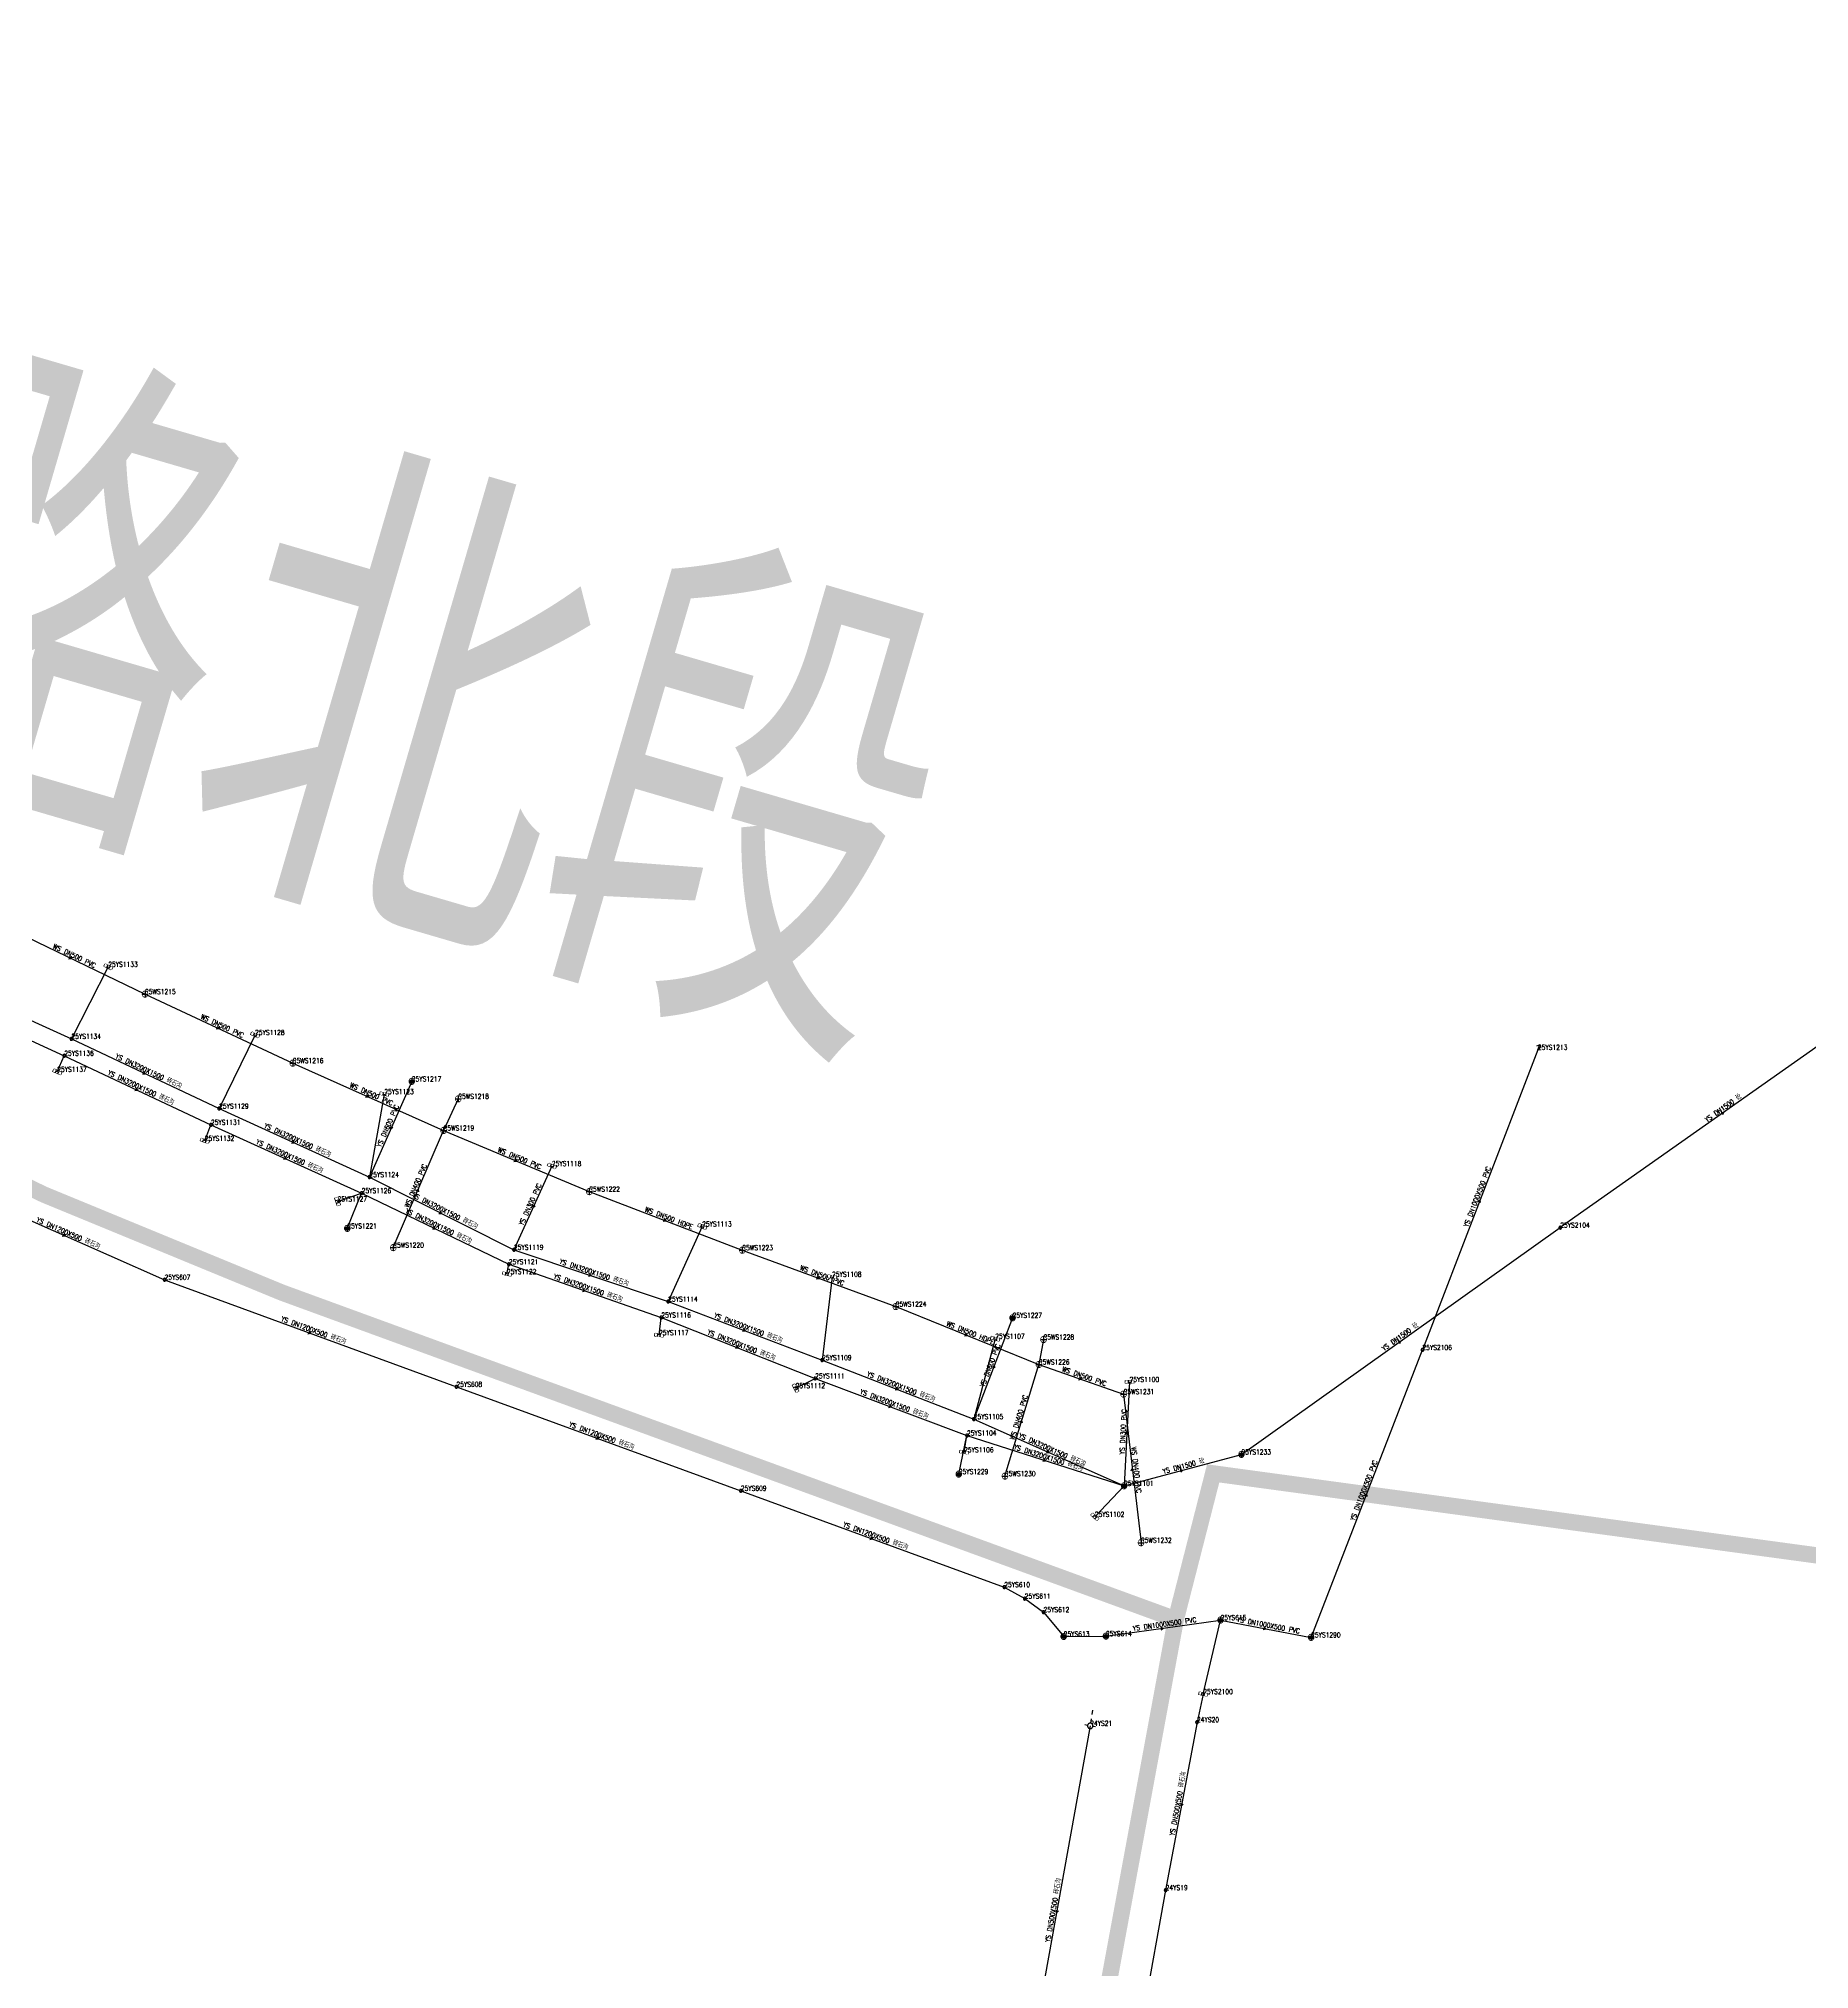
# Model space of a CAD drawing. Extents: x 78813 to 99477, y 2421021 to 2448125.
# Drawn here: x 88840.4 to 89165.5, y 2428079.3 to 2428433.7 of the extents above; entities that cross this region are included whole.
import ezdxf
from ezdxf.enums import TextEntityAlignment as Align

# ---------------------------------------------------------------- set-up
doc = ezdxf.new("R2010")
doc.units = 0
doc.set_wipeout_variables(frame=1)
doc.layers.get('0').update_dxf_attribs({"linetype": 'CONTINUOUS'})
for name, color, linetype in [('DX_WS', 16, 'CONTINUOUS'), ('DX_YS', 42, 'CONTINUOUS'), ('道路', 5, 'CONTINUOUS')]:
    doc.layers.add(name, color=color, linetype=linetype)
doc.layers.add('WSLINE', color=7, linetype='CONTINUOUS', true_color=0x7f0000)
doc.layers.add('YSLINE', color=7, linetype='CONTINUOUS', true_color=0xcc9900)
doc.layers.add('道路名称', color=7, linetype='CONTINUOUS', lineweight=0)
doc.styles.add('CcNameZT', font='txt.SHX', dxfattribs={"width": 0.8, "bigfont": 'HZTXT.SHX'})
doc.styles.add('PointNameZT', font='txt.SHX', dxfattribs={"width": 0.8, "bigfont": 'HZTXT.SHX'})
doc.styles.add('宋体0.7', font='', dxfattribs={"width": 0.7})
doc.styles.get('宋体0.7').set_extended_font_data('SimSun')

# ---------------------------------------------------------------- blocks, each defined once
blk = doc.blocks.new('PS污水井')
blk.add_lwpolyline([(1, 0), (1, 0.07), (0.99, 0.14), (0.98, 0.21), (0.96, 0.28), (0.94, 0.34), (0.91, 0.41), (0.88, 0.47), (0.85, 0.53), (0.81, 0.59), (0.77, 0.64), (0.72, 0.69), (0.67, 0.74), (0.62, 0.79), (0.56, 0.83), (0.5, 0.87), (0.44, 0.9), (0.37, 0.93), (0.31, 0.95), (0.24, 0.97), (0.17, 0.98), (0.1, 0.99), (0.03, 1), (-0.03, 1), (-0.1, 0.99), (-0.17, 0.98), (-0.24, 0.97), (-0.31, 0.95), (-0.37, 0.93), (-0.44, 0.9), (-0.5, 0.87), (-0.56, 0.83), (-0.62, 0.79), (-0.67, 0.74), (-0.72, 0.69), (-0.77, 0.64), (-0.81, 0.59), (-0.85, 0.53), (-0.88, 0.47), (-0.91, 0.41), (-0.94, 0.34), (-0.96, 0.28), (-0.98, 0.21), (-0.99, 0.14), (-1, 0.07), (-1, 0), (-1, -0.07), (-0.99, -0.14), (-0.98, -0.21), (-0.96, -0.28), (-0.94, -0.34), (-0.91, -0.41), (-0.88, -0.47), (-0.85, -0.53), (-0.81, -0.59), (-0.77, -0.64), (-0.72, -0.69), (-0.67, -0.74), (-0.62, -0.79), (-0.56, -0.83), (-0.5, -0.87), (-0.44, -0.9), (-0.37, -0.93), (-0.31, -0.95), (-0.24, -0.97), (-0.17, -0.98), (-0.1, -0.99), (-0.03, -1), (0.03, -1), (0.1, -0.99), (0.17, -0.98), (0.24, -0.97), (0.31, -0.95), (0.37, -0.93), (0.44, -0.9), (0.5, -0.87), (0.56, -0.83), (0.62, -0.79), (0.67, -0.74), (0.72, -0.69), (0.77, -0.64), (0.81, -0.59), (0.85, -0.53), (0.88, -0.47), (0.91, -0.41), (0.94, -0.34), (0.96, -0.28), (0.98, -0.21), (0.99, -0.14), (1, 0)], close=True)
blk.add_wipeout([(1, 0), (1, 0.07), (0.99, 0.14), (0.98, 0.21), (0.96, 0.28), (0.94, 0.34), (0.91, 0.41), (0.88, 0.47), (0.85, 0.53), (0.81, 0.59), (0.77, 0.64), (0.72, 0.69), (0.67, 0.74), (0.62, 0.79), (0.56, 0.83), (0.5, 0.87), (0.44, 0.9), (0.37, 0.93), (0.31, 0.95), (0.24, 0.97), (0.17, 0.98), (0.1, 0.99), (0.03, 1), (-0.03, 1), (-0.1, 0.99), (-0.17, 0.98), (-0.24, 0.97), (-0.31, 0.95), (-0.37, 0.93), (-0.44, 0.9), (-0.5, 0.87), (-0.56, 0.83), (-0.62, 0.79), (-0.67, 0.74), (-0.72, 0.69), (-0.77, 0.64), (-0.81, 0.59), (-0.85, 0.53), (-0.88, 0.47), (-0.91, 0.41), (-0.94, 0.34), (-0.96, 0.28), (-0.98, 0.21), (-0.99, 0.14), (-1, 0.07), (-1, 0), (-1, -0.07), (-0.99, -0.14), (-0.98, -0.21), (-0.96, -0.28), (-0.94, -0.34), (-0.91, -0.41), (-0.88, -0.47), (-0.85, -0.53), (-0.81, -0.59), (-0.77, -0.64), (-0.72, -0.69), (-0.67, -0.74), (-0.62, -0.79), (-0.56, -0.83), (-0.5, -0.87), (-0.44, -0.9), (-0.37, -0.93), (-0.31, -0.95), (-0.24, -0.97), (-0.17, -0.98), (-0.1, -0.99), (-0.03, -1), (0.03, -1), (0.1, -0.99), (0.17, -0.98), (0.24, -0.97), (0.31, -0.95), (0.37, -0.93), (0.44, -0.9), (0.5, -0.87), (0.56, -0.83), (0.62, -0.79), (0.67, -0.74), (0.72, -0.69), (0.77, -0.64), (0.81, -0.59), (0.85, -0.53), (0.88, -0.47), (0.91, -0.41), (0.94, -0.34), (0.96, -0.28), (0.98, -0.21), (0.99, -0.14)])
for p, q in [((-1, 0), (0, 0)), ((0, 1), (0, 0)), ((0, 0), (0, -1)), ((0, 0), (1, 0))]:
    blk.add_line(p, q)
blk = doc.blocks.new('GC546')
at = {"color": 0}
for p in [(0.866, 0.5), (0.866, -0.5)]:
    blk.add_line(p, (0, 0), dxfattribs=at)
blk = doc.blocks.new('PS出水口')
for points in [[(0, 0), (1.97, 0)], [(1.15, -0.88), (1.97, 0), (1.11, 0.93)]]:
    blk.add_lwpolyline(points)
blk = doc.blocks.new('PS管线点')
blk.add_wipeout([(0.5, 0), (0.5, 0.03), (0.5, 0.07), (0.49, 0.1), (0.48, 0.14), (0.47, 0.17), (0.46, 0.2), (0.44, 0.23), (0.42, 0.26), (0.4, 0.29), (0.38, 0.32), (0.36, 0.35), (0.33, 0.37), (0.31, 0.39), (0.28, 0.41), (0.25, 0.43), (0.22, 0.45), (0.19, 0.46), (0.15, 0.48), (0.12, 0.49), (0.09, 0.49), (0.05, 0.5), (0.02, 0.5), (-0.02, 0.5), (-0.05, 0.5), (-0.09, 0.49), (-0.12, 0.49), (-0.15, 0.48), (-0.19, 0.46), (-0.22, 0.45), (-0.25, 0.43), (-0.28, 0.41), (-0.31, 0.39), (-0.33, 0.37), (-0.36, 0.35), (-0.38, 0.32), (-0.4, 0.29), (-0.42, 0.26), (-0.44, 0.23), (-0.46, 0.2), (-0.47, 0.17), (-0.48, 0.14), (-0.49, 0.1), (-0.5, 0.07), (-0.5, 0.03), (-0.5, 0), (-0.5, -0.03), (-0.5, -0.07), (-0.49, -0.1), (-0.48, -0.14), (-0.47, -0.17), (-0.46, -0.2), (-0.44, -0.23), (-0.42, -0.26), (-0.4, -0.29), (-0.38, -0.32), (-0.36, -0.35), (-0.33, -0.37), (-0.31, -0.39), (-0.28, -0.41), (-0.25, -0.43), (-0.22, -0.45), (-0.19, -0.46), (-0.15, -0.48), (-0.12, -0.49), (-0.09, -0.49), (-0.05, -0.5), (-0.02, -0.5), (0.02, -0.5), (0.05, -0.5), (0.09, -0.49), (0.12, -0.49), (0.15, -0.48), (0.19, -0.46), (0.22, -0.45), (0.25, -0.43), (0.28, -0.41), (0.31, -0.39), (0.33, -0.37), (0.36, -0.35), (0.38, -0.32), (0.4, -0.29), (0.42, -0.26), (0.44, -0.23), (0.46, -0.2), (0.47, -0.17), (0.48, -0.14), (0.49, -0.1), (0.5, -0.07)])
blk.add_lwpolyline([(0.5, 0), (0.5, 0.03), (0.5, 0.07), (0.49, 0.1), (0.48, 0.14), (0.47, 0.17), (0.46, 0.2), (0.44, 0.23), (0.42, 0.26), (0.4, 0.29), (0.38, 0.32), (0.36, 0.35), (0.33, 0.37), (0.31, 0.39), (0.28, 0.41), (0.25, 0.43), (0.22, 0.45), (0.19, 0.46), (0.15, 0.48), (0.12, 0.49), (0.09, 0.49), (0.05, 0.5), (0.02, 0.5), (-0.02, 0.5), (-0.05, 0.5), (-0.09, 0.49), (-0.12, 0.49), (-0.15, 0.48), (-0.19, 0.46), (-0.22, 0.45), (-0.25, 0.43), (-0.28, 0.41), (-0.31, 0.39), (-0.33, 0.37), (-0.36, 0.35), (-0.38, 0.32), (-0.4, 0.29), (-0.42, 0.26), (-0.44, 0.23), (-0.46, 0.2), (-0.47, 0.17), (-0.48, 0.14), (-0.49, 0.1), (-0.5, 0.07), (-0.5, 0.03), (-0.5, 0), (-0.5, -0.03), (-0.5, -0.07), (-0.49, -0.1), (-0.48, -0.14), (-0.47, -0.17), (-0.46, -0.2), (-0.44, -0.23), (-0.42, -0.26), (-0.4, -0.29), (-0.38, -0.32), (-0.36, -0.35), (-0.33, -0.37), (-0.31, -0.39), (-0.28, -0.41), (-0.25, -0.43), (-0.22, -0.45), (-0.19, -0.46), (-0.15, -0.48), (-0.12, -0.49), (-0.09, -0.49), (-0.05, -0.5), (-0.02, -0.5), (0.02, -0.5), (0.05, -0.5), (0.09, -0.49), (0.12, -0.49), (0.15, -0.48), (0.19, -0.46), (0.22, -0.45), (0.25, -0.43), (0.28, -0.41), (0.31, -0.39), (0.33, -0.37), (0.36, -0.35), (0.38, -0.32), (0.4, -0.29), (0.42, -0.26), (0.44, -0.23), (0.46, -0.2), (0.47, -0.17), (0.48, -0.14), (0.49, -0.1), (0.5, -0.07), (0.5, 0)], close=True)
blk = doc.blocks.new('PS雨篦')
blk.add_lwpolyline([(-1.5, 0.5), (0, 0.5), (1.5, 0.5), (1.5, -0.5), (0, -0.5), (-1.5, -0.5)], close=True)
blk.add_wipeout([(-1.5, 0.5), (0, 0.5), (1.5, 0.5), (1.5, -0.5), (0, -0.5), (-1.5, -0.5)])
for p, q in [((-0.51, -0.5), (-0.51, 0.5)), ((0.49, -0.5), (0.49, 0.5))]:
    blk.add_line(p, q)
blk = doc.blocks.new('PS雨水井')
blk.add_lwpolyline([(1, 0), (1, 0.07), (0.99, 0.14), (0.98, 0.21), (0.96, 0.28), (0.94, 0.34), (0.91, 0.41), (0.88, 0.47), (0.85, 0.53), (0.81, 0.59), (0.77, 0.64), (0.72, 0.69), (0.67, 0.74), (0.62, 0.79), (0.56, 0.83), (0.5, 0.87), (0.44, 0.9), (0.37, 0.93), (0.31, 0.95), (0.24, 0.97), (0.17, 0.98), (0.1, 0.99), (0.03, 1), (-0.03, 1), (-0.1, 0.99), (-0.17, 0.98), (-0.24, 0.97), (-0.31, 0.95), (-0.37, 0.93), (-0.44, 0.9), (-0.5, 0.87), (-0.56, 0.83), (-0.62, 0.79), (-0.67, 0.74), (-0.72, 0.69), (-0.77, 0.64), (-0.81, 0.59), (-0.85, 0.53), (-0.88, 0.47), (-0.91, 0.41), (-0.94, 0.34), (-0.96, 0.28), (-0.98, 0.21), (-0.99, 0.14), (-1, 0.07), (-1, 0), (-1, -0.07), (-0.99, -0.14), (-0.98, -0.21), (-0.96, -0.28), (-0.94, -0.34), (-0.91, -0.41), (-0.88, -0.47), (-0.85, -0.53), (-0.81, -0.59), (-0.77, -0.64), (-0.72, -0.69), (-0.67, -0.74), (-0.62, -0.79), (-0.56, -0.83), (-0.5, -0.87), (-0.44, -0.9), (-0.37, -0.93), (-0.31, -0.95), (-0.24, -0.97), (-0.17, -0.98), (-0.1, -0.99), (-0.03, -1), (0.03, -1), (0.1, -0.99), (0.17, -0.98), (0.24, -0.97), (0.31, -0.95), (0.37, -0.93), (0.44, -0.9), (0.5, -0.87), (0.56, -0.83), (0.62, -0.79), (0.67, -0.74), (0.72, -0.69), (0.77, -0.64), (0.81, -0.59), (0.85, -0.53), (0.88, -0.47), (0.91, -0.41), (0.94, -0.34), (0.96, -0.28), (0.98, -0.21), (0.99, -0.14), (1, 0)], close=True)
blk.add_wipeout([(1, 0), (1, 0.07), (0.99, 0.14), (0.98, 0.21), (0.96, 0.28), (0.94, 0.34), (0.91, 0.41), (0.88, 0.47), (0.85, 0.53), (0.81, 0.59), (0.77, 0.64), (0.72, 0.69), (0.67, 0.74), (0.62, 0.79), (0.56, 0.83), (0.5, 0.87), (0.44, 0.9), (0.37, 0.93), (0.31, 0.95), (0.24, 0.97), (0.17, 0.98), (0.1, 0.99), (0.03, 1), (-0.03, 1), (-0.1, 0.99), (-0.17, 0.98), (-0.24, 0.97), (-0.31, 0.95), (-0.37, 0.93), (-0.44, 0.9), (-0.5, 0.87), (-0.56, 0.83), (-0.62, 0.79), (-0.67, 0.74), (-0.72, 0.69), (-0.77, 0.64), (-0.81, 0.59), (-0.85, 0.53), (-0.88, 0.47), (-0.91, 0.41), (-0.94, 0.34), (-0.96, 0.28), (-0.98, 0.21), (-0.99, 0.14), (-1, 0.07), (-1, 0), (-1, -0.07), (-0.99, -0.14), (-0.98, -0.21), (-0.96, -0.28), (-0.94, -0.34), (-0.91, -0.41), (-0.88, -0.47), (-0.85, -0.53), (-0.81, -0.59), (-0.77, -0.64), (-0.72, -0.69), (-0.67, -0.74), (-0.62, -0.79), (-0.56, -0.83), (-0.5, -0.87), (-0.44, -0.9), (-0.37, -0.93), (-0.31, -0.95), (-0.24, -0.97), (-0.17, -0.98), (-0.1, -0.99), (-0.03, -1), (0.03, -1), (0.1, -0.99), (0.17, -0.98), (0.24, -0.97), (0.31, -0.95), (0.37, -0.93), (0.44, -0.9), (0.5, -0.87), (0.56, -0.83), (0.62, -0.79), (0.67, -0.74), (0.72, -0.69), (0.77, -0.64), (0.81, -0.59), (0.85, -0.53), (0.88, -0.47), (0.91, -0.41), (0.94, -0.34), (0.96, -0.28), (0.98, -0.21), (0.99, -0.14)])
for p, q in [((-1, 0), (0, 0)), ((-0.88, 0.48), (0, 0.47)), ((0, 1), (0, 0)), ((0, 0.47), (0.88, 0.47)), ((0, 0), (0, -1)), ((0, 0), (1, 0)), ((-0.88, -0.48), (0, -0.48)), ((0, -0.48), (0.88, -0.48))]:
    blk.add_line(p, q)
blk = doc.blocks.new('PS预留口')
blk.add_lwpolyline([(4.2, 0), (5.8, 0)])
blk.add_wipeout([(1, 0), (1, 0.07), (0.99, 0.14), (0.98, 0.21), (0.96, 0.28), (0.94, 0.34), (0.91, 0.41), (0.88, 0.47), (0.85, 0.53), (0.81, 0.59), (0.77, 0.64), (0.72, 0.69), (0.67, 0.74), (0.62, 0.79), (0.56, 0.83), (0.5, 0.87), (0.44, 0.9), (0.37, 0.93), (0.31, 0.95), (0.24, 0.97), (0.17, 0.98), (0.1, 0.99), (0.03, 1), (-0.03, 1), (-0.1, 0.99), (-0.17, 0.98), (-0.24, 0.97), (-0.31, 0.95), (-0.37, 0.93), (-0.44, 0.9), (-0.5, 0.87), (-0.56, 0.83), (-0.62, 0.79), (-0.67, 0.74), (-0.72, 0.69), (-0.77, 0.64), (-0.81, 0.59), (-0.85, 0.53), (-0.88, 0.47), (-0.91, 0.41), (-0.94, 0.34), (-0.96, 0.28), (-0.98, 0.21), (-0.99, 0.14), (-1, 0.07), (-1, 0), (-1, -0.07), (-0.99, -0.14), (-0.98, -0.21), (-0.96, -0.28), (-0.94, -0.34), (-0.91, -0.41), (-0.88, -0.47), (-0.85, -0.53), (-0.81, -0.59), (-0.77, -0.64), (-0.72, -0.69), (-0.67, -0.74), (-0.62, -0.79), (-0.56, -0.83), (-0.5, -0.87), (-0.44, -0.9), (-0.37, -0.93), (-0.31, -0.95), (-0.24, -0.97), (-0.17, -0.98), (-0.1, -0.99), (-0.03, -1), (0.03, -1), (0.1, -0.99), (0.17, -0.98), (0.24, -0.97), (0.31, -0.95), (0.37, -0.93), (0.44, -0.9), (0.5, -0.87), (0.56, -0.83), (0.62, -0.79), (0.67, -0.74), (0.72, -0.69), (0.77, -0.64), (0.81, -0.59), (0.85, -0.53), (0.88, -0.47), (0.91, -0.41), (0.94, -0.34), (0.96, -0.28), (0.98, -0.21), (0.99, -0.14)])
blk.add_line((1, 0), (2.6, 0))
blk.add_lwpolyline([(1, 0), (1, 0.07), (0.99, 0.14), (0.98, 0.21), (0.96, 0.28), (0.94, 0.34), (0.91, 0.41), (0.88, 0.47), (0.85, 0.53), (0.81, 0.59), (0.77, 0.64), (0.72, 0.69), (0.67, 0.74), (0.62, 0.79), (0.56, 0.83), (0.5, 0.87), (0.44, 0.9), (0.37, 0.93), (0.31, 0.95), (0.24, 0.97), (0.17, 0.98), (0.1, 0.99), (0.03, 1), (-0.03, 1), (-0.1, 0.99), (-0.17, 0.98), (-0.24, 0.97), (-0.31, 0.95), (-0.37, 0.93), (-0.44, 0.9), (-0.5, 0.87), (-0.56, 0.83), (-0.62, 0.79), (-0.67, 0.74), (-0.72, 0.69), (-0.77, 0.64), (-0.81, 0.59), (-0.85, 0.53), (-0.88, 0.47), (-0.91, 0.41), (-0.94, 0.34), (-0.96, 0.28), (-0.98, 0.21), (-0.99, 0.14), (-1, 0.07), (-1, 0), (-1, -0.07), (-0.99, -0.14), (-0.98, -0.21), (-0.96, -0.28), (-0.94, -0.34), (-0.91, -0.41), (-0.88, -0.47), (-0.85, -0.53), (-0.81, -0.59), (-0.77, -0.64), (-0.72, -0.69), (-0.67, -0.74), (-0.62, -0.79), (-0.56, -0.83), (-0.5, -0.87), (-0.44, -0.9), (-0.37, -0.93), (-0.31, -0.95), (-0.24, -0.97), (-0.17, -0.98), (-0.1, -0.99), (-0.03, -1), (0.03, -1), (0.1, -0.99), (0.17, -0.98), (0.24, -0.97), (0.31, -0.95), (0.37, -0.93), (0.44, -0.9), (0.5, -0.87), (0.56, -0.83), (0.62, -0.79), (0.67, -0.74), (0.72, -0.69), (0.77, -0.64), (0.81, -0.59), (0.85, -0.53), (0.88, -0.47), (0.91, -0.41), (0.94, -0.34), (0.96, -0.28), (0.98, -0.21), (0.99, -0.14), (1, 0)], close=True)
for points in [[(0, 1), (0, 2)], [(0, -2), (0, -1)]]:
    blk.add_lwpolyline(points)

msp = doc.modelspace()

# ---------------------------------------------------------------- block references
at = {"layer": 'DX_WS', "yscale": 0.5, "zscale": 0.5}
for p, xscale, rotation in [((88846.35, 2428264.87, -0.79), 0.4999999999529142, 154.2875092606349), ((88873.49, 2428252, -0.84), 0.4999999999499995, 154.9765166012192), ((88900.9, 2428239.48, -0.9), 0.5000000000861535, 155.9258597400169), ((88928.11, 2428227.69, -0.95), 0.5000000000761801, 157.2494350509145), ((88910.13, 2428222.55, -0.79), 0.5000000000098069, 246.7586406507598), ((88955.54, 2428216.71, -0.97), 0.4999999999678744, 159.0685921578586), ((88983.67, 2428206.16, -0.97), 0.4999999999574446, 159.8208629359632), ((89010.9, 2428195.67, -0.99), 0.5000000000223668, 157.9745234402388), ((89031.82, 2428187.64, -0.89), 0.4999999999902443, 160.7697095417842), ((89020.93, 2428180.11, -0.85), 0.4999999999198627, 253.0864049450864), ((89041.19, 2428171.29, 0.05), 0.4999999999256449, 276.6783927129606)]:
    msp.add_blockref('GC546', p, dxfattribs=dict(at, xscale=xscale, rotation=rotation))
at = {"layer": 'DX_YS'}
for name, p, xscale, yscale, zscale, rotation in [('PS出水口', (89115.65, 2428248.09, 0.48), 0.4999999999204591, 0.5, 0.5, 68.94171796383195), ('GC546', (88859.97, 2428243.71, 0.56), 0.4999999999159173, 0.5, 0.5, 154.7451735172788), ('GC546', (88858.56, 2428240.69, 0.5), 0.500000000075288, 0.5, 0.5, 154.7653881214193), ('GC546', (89149.8, 2428236.66, 0), 0.5000000000732602, 0.5, 0.5, 215.1980092621508), ('GC546', (88905.01, 2428233.54, 1.21), 0.4999999999109967, 0.5, 0.5, 66.1225738780595), ('GC546', (88887.32, 2428231.03, 0.55), 0.4999999999365053, 0.5, 0.5, 155.5067805528569), ('GC546', (88885.86, 2428228.07, 0.51), 0.4999999999393001, 0.5, 0.5, 155.6314514243993), ('GC546', (88914.39, 2428218.08, 0.5), 0.5000000000386134, 0.5, 0.5, 153.3305677486297), ('GC546', (88931.14, 2428219.1, 3.02), 0.5000000001210073, 0.5, 0.5, 65.63953188129824), ('GC546', (89105.05, 2428220.55, 0.73), 0.4999999999204591, 0.5, 0.5, 248.941717963832), ('GC546', (88913.21, 2428215.27, 0.48), 0.4999999999115215, 0.5, 0.5, 154.1930879499286), ('GC546', (88845.24, 2428213.96, 3.01), 0.4999999999725159, 0.5, 0.5, 156.2290116804844), ('GC546', (88940.72, 2428203.86, 0.44), 0.4999999999812692, 0.5, 0.5, 160.7786196129579), ('GC546', (88941.82, 2428206.66, 0.47), 0.5000000000155448, 0.5, 0.5, 161.4340508039819), ('GC546', (88970.11, 2428196.54, 0.48), 0.499999999992204, 0.5, 0.5, 159.1907632303353), ('GC546', (88890.3, 2428196.09, 2.91), 0.4999999999851547, 0.5, 0.5, 159.8572877417736), ('GC546', (88968.84, 2428193.4, 0.44), 0.499999999919215, 0.5, 0.5, 158.437137671407), ('GC546', (89090.49, 2428194.67, 0.29), 0.5000000001082925, 0.5, 0.5, 215.4066228714142), ('GC546', (89015.64, 2428189.62, 1.36), 0.4999999998140768, 0.5, 0.5, 69.02574483061429), ('GC546', (88996.9, 2428182.57, 0.41), 0.4999999999732034, 0.5, 0.5, 159.3703318633811), ('GC546', (88998.15, 2428185.75, 0.47), 0.4999999999905793, 0.5, 0.5, 158.7345020703842), ('GC546', (88943.2, 2428176.73, 2.89), 0.5000000000363891, 0.5, 0.5, 159.9372051221873), ('GC546', (89040.19, 2428177.61, 3.06), 0.5000000002284909, 0.5, 0.5, 86.9780686813781), ('GC546', (89025.26, 2428172.7, 0.43), 0.4999999999283833, 0.5, 0.5, 162.2290256030078), ('GC546', (89025.88, 2428174.2, 0.46), 0.5000000000352972, 0.5, 0.5, 156.0629325816211), ('GC546', (89050.45, 2428170.97, 0.45), 0.5000000000363053, 0.5, 0.5, 195.0363346993799), ('GC546', (89084.23, 2428166.65, 1.21), 0.5000000001784758, 0.5, 0.5, 248.8222520396472), ('GC546', (88993.5, 2428158.35, 2.84), 0.5000000000789475, 0.5, 0.5, 159.9073935880878), ('GC546', (89046.87, 2428141.98, 2.61), 0.5000000000001701, 0.5000000000001701, 0.5000000000001701, 187.9795399952103), ('GC546', (89065.71, 2428141.87, 1.64), 0.5000000000383573, 0.5, 0.5, 169.1708748254393), ('GC546', (89050.19, 2428109.29, 3.29), 0.5000000002128269, 0.5, 0.5, 79.4186210810217), ('GC546', (89027.29, 2428089.73, 3.3), 0.5000000000968146, 0.5, 0.5, 79.79884221302059)]:
    msp.add_blockref(name, p, dxfattribs=dict(at, xscale=xscale, yscale=yscale, zscale=zscale, rotation=rotation))

# ---------------------------------------------------------------- texts
at = {"layer": 'DX_WS', "style": 'CcNameZT', "width": 0.8}
for s, rotation, p in [(' WS DN500 PVC', 334.2875, (88846.45, 2428265.1, -0.77)), (' WS DN500 PVC', 334.9765, (88873.6, 2428252.23, -0.81)), (' WS DN500 PVC', 335.9259, (88901, 2428239.71, -0.88)), (' WS DN500 PVC', 337.2494, (88928.21, 2428227.92, -0.93)), (' WS DN400 PVC', 66.7586, (88909.9, 2428222.65, -0.65)), (' WS DN500 HDPE', 339.0686, (88955.63, 2428216.94, -0.96)), (' WS DN500 PVC', 339.8209, (88983.76, 2428206.39, -0.97)), (' WS DN500 HDPE', 337.9745, (89010.99, 2428195.9, -0.98)), (' WS DN500 PVC', 340.7697, (89031.9, 2428187.87, -0.98)), (' WS DN400 PVC', 73.0864, (89020.69, 2428180.18, -0.71)), (' WS DN400 PVC', 276.6784, (89041.44, 2428171.31, 0.89))]:
    msp.add_text(s, height=0.9, rotation=rotation, dxfattribs=at).set_placement(p, align=Align.CENTER)
at = {"layer": 'DX_WS', "style": 'PointNameZT', "width": 0.8}
for s, p in [('25WS1215', (88859.93, 2428258.33, -0.81)), ('25WS1216', (88887.06, 2428245.67, -0.88)), ('25WS1218', (88917.44, 2428239.1, -0.68)), ('25WS1219', (88914.74, 2428233.3, -0.93)), ('25WS1222', (88941.49, 2428222.08, -0.96)), ('25WS1220', (88905.51, 2428211.8, -0.65)), ('25WS1223', (88969.59, 2428211.33, -0.97)), ('25WS1224', (88997.76, 2428200.98, -0.98)), ('25WS1228', (89024.89, 2428194.93, -0.7)), ('25WS1226', (89024.04, 2428190.35, -0.98)), ('25WS1231', (89039.59, 2428184.92, -0.79)), ('25WS1230', (89017.81, 2428169.87, -0.71)), ('25WS1232', (89042.79, 2428157.65, 0.89))]:
    msp.add_text(s, height=0.9, dxfattribs=at).set_placement(p)
at = {"layer": 'DX_YS', "style": 'PointNameZT', "width": 0.8}
for s, p in [('25YS1133', (88853.18, 2428263.34, 3.3)), ('25YS1134', (88846.41, 2428250.11, 0.58)), ('25YS1128', (88880.13, 2428250.84, 3.29)), ('25YS1136', (88845.1, 2428247.03, 0.52)), ('25YS1213', (89115.65, 2428248.09, 0.48)), ('25YS1137', (88843.81, 2428244.06, 3.24)), ('25YS1217', (88908.9, 2428242.32, 1.33)), ('25YS1123', (88903.85, 2428239.99, 3.4)), ('25YS1129', (88873.53, 2428237.32, 0.54)), ('25YS1132', (88870.89, 2428231.39, 3.19)), ('25YS1131', (88872.03, 2428234.34, 0.48)), ('25YS1124', (88901.12, 2428224.75, 0.56)), ('25YS1118', (88934.62, 2428226.78, 3.32)), ('25YS1126', (88899.7, 2428221.81, 0.54)), ('25YS1127', (88895.27, 2428220.28, 3.2)), ('25YS1221', (88897.07, 2428215.34, 1.34)), ('25YS1113', (88962.22, 2428215.67, 3.36)), ('25YS2104', (89119.76, 2428215.47, 0.15)), ('25YS1119', (88927.66, 2428211.42, 0.45)), ('25YS1122', (88926.38, 2428206.96, 3.44)), ('25YS1121', (88926.72, 2428208.74, 0.43)), ('25YS607', (88863.51, 2428205.92, 2.93)), ('25YS1108', (88986.06, 2428206.46, 3.46)), ('25YS1114', (88955.98, 2428201.9, 0.48)), ('25YS1116', (88954.72, 2428198.98, 0.46)), ('25YS1227', (89019.2, 2428198.91, 1.45)), ('25YS1117', (88954.3, 2428195.73, 3.45)), ('25YS1107', (89016.02, 2428195.09, 3.31)), ('25YS2106', (89094.45, 2428193.02, 0.97)), ('25YS1109', (88984.23, 2428191.17, 0.47)), ('25YS608', (88917.09, 2428186.26, 2.89)), ('25YS1112', (88979.37, 2428186, 3.39)), ('25YS1111', (88982.96, 2428187.81, 0.42)), ('25YS1100', (89040.69, 2428187.15, 3.22)), ('25YS1105', (89012.08, 2428180.33, 0.46)), ('25YS1104', (89010.84, 2428177.32, 0.41)), ('25YS1106', (89010.3, 2428174.25, 3.25)), ('25YS1233', (89061.22, 2428173.86, 0.44)), ('25YS1229', (89009.33, 2428170.24, 1.49)), ('25YS1101', (89039.68, 2428168.08, 0.45)), ('25YS609', (88969.31, 2428167.19, 2.9)), ('25YS1102', (89034.31, 2428162.4, 3.35)), ('25YS610', (89017.68, 2428149.5, 2.78)), ('25YS611', (89021.44, 2428147.38, 2.8)), ('25YS612', (89024.89, 2428144.9, 2.75)), ('25YS615', (89057.4, 2428143.46, 1.83)), ('25YS613', (89028.59, 2428140.44, 2.72)), ('25YS614', (89036.35, 2428140.51, 2.67)), ('25YS1290', (89074.02, 2428140.28, 1.44)), ('25YS2100', (89054.22, 2428129.88, 3.49)), ('24YS21', (89033.46, 2428124.03, 3.49)), ('24YS20', (89053.07, 2428124.7, 3.39)), ('24YS19', (89047.31, 2428093.88, 3.18))]:
    msp.add_text(s, height=0.9, dxfattribs=at).set_placement(p)
at = {"layer": 'DX_YS', "style": 'CcNameZT', "width": 0.8}
for s, rotation, p in [(' YS DN3200X1500 砖石沟', 334.7452, (88860.08, 2428243.94, 0.58)), (' YS DN3200X1500 砖石沟', 334.7654, (88858.67, 2428240.91, 0.52)), (' YS DN1500 砼', 35.198, (89149.66, 2428236.86, 0.15)), (' YS DN600 PVC', 66.1226, (88904.78, 2428233.64, 1.33)), (' YS DN3200X1500 砖石沟', 335.5068, (88887.43, 2428231.26, 0.54)), (' YS DN3200X1500 砖石沟', 335.6314, (88885.97, 2428228.3, 0.48)), (' YS DN1000X500 PVC', 68.9417, (89104.82, 2428220.64, 0.97)), (' YS DN300 PVC', 65.6395, (88930.91, 2428219.2, 3.32)), (' YS DN3200X1500 砖石沟', 334.1931, (88913.32, 2428215.5, 0.54)), (' YS DN3200X1500 砖石沟', 333.3306, (88914.5, 2428218.31, 0.56)), (' YS DN1200X500 砖石沟', 336.229, (88845.34, 2428214.19, 3.1)), (' YS DN3200X1500 砖石沟', 341.434, (88941.9, 2428206.9, 0.45)), (' YS DN3200X1500 砖石沟', 340.7786, (88940.8, 2428204.1, 0.43)), (' YS DN1200X500 砖石沟', 339.8573, (88890.39, 2428196.33, 2.93)), (' YS DN3200X1500 砖石沟', 339.1908, (88970.2, 2428196.77, 0.48)), (' YS DN1500 砼', 35.4066, (89090.34, 2428194.87, 0.44)), (' YS DN3200X1500 砖石沟', 338.4371, (88968.93, 2428193.63, 0.46)), (' YS DN600 PVC', 69.0257, (89015.4, 2428189.71, 1.45)), (' YS DN3200X1500 砖石沟', 338.7345, (88998.24, 2428185.98, 0.47)), (' YS DN3200X1500 砖石沟', 339.3703, (88996.99, 2428182.8, 0.42)), (' YS DN1200X500 砖石沟', 339.9372, (88943.29, 2428176.96, 2.89)), (' YS DN300 PVC', 86.9781, (89039.94, 2428177.63, 3.22)), (' YS DN3200X1500 砖石沟', 336.0629, (89025.98, 2428174.43, 0.46)), (' YS DN3200X1500 砖石沟', 342.229, (89025.34, 2428172.94, 0.41)), (' YS DN1500 砼', 15.0363, (89050.39, 2428171.21, 0.45)), (' YS DN1000X500 PVC', 68.8223, (89084, 2428166.74, 1.44)), (' YS DN1200X500 砖石沟', 339.9074, (88993.58, 2428158.58, 2.9)), (' YS DN1000X500 PVC', 7.9795, (89046.84, 2428142.23, 2.67)), (' YS DN1000X500 PVC', 349.1709, (89065.76, 2428142.12, 1.83)), (' YS DN500X500 砖石沟', 79.4186, (89049.94, 2428109.33, 3.39)), (' YS DN500X500 砖石沟', 79.7988, (89027.05, 2428089.78, 3.49))]:
    msp.add_text(s, height=0.9, rotation=rotation, dxfattribs=at).set_placement(p, align=Align.CENTER)

# ---------------------------------------------------------------- next in the draw order: block references
at = {"layer": 'DX_WS', "xscale": 0.5, "yscale": 0.5, "zscale": 0.5}
for p in [(88859.93, 2428258.33, -0.81), (88887.06, 2428245.67, -0.88), (88917.44, 2428239.1, -0.68), (88914.74, 2428233.3, -0.93), (88941.49, 2428222.08, -0.96), (88905.51, 2428211.8, -0.65), (88969.59, 2428211.33, -0.97), (88997.76, 2428200.98, -0.98), (89024.89, 2428194.93, -0.7), (89024.04, 2428190.35, -0.98), (89039.59, 2428184.92, -0.79), (89017.81, 2428169.87, -0.71), (89042.79, 2428157.65, 0.89)]:
    msp.add_blockref('PS污水井', p, dxfattribs=at)
at = {"layer": 'DX_YS', "yscale": 0.5, "zscale": 0.5}
for name, p, xscale, rotation in [('PS雨篦', (88853.18, 2428263.34, 3.3), 0.4999999999907317, 152.8867300790798), ('PS雨篦', (88880.13, 2428250.84, 3.29), 0.4999999999721144, 153.957755753957), ('PS雨篦', (88843.81, 2428244.06, 3.24), 0.4999999999330828, 336.5875508849609), ('PS雨篦', (88903.85, 2428239.99, 3.4), 0.4999999999969625, 169.8265436286671), ('PS雨篦', (88870.89, 2428231.39, 3.19), 0.4999999999918132, 338.810421501421), ('PS雨篦', (88934.62, 2428226.78, 3.32), 0.4999999999596841, 155.6395318857413), ('PS雨篦', (88895.27, 2428220.28, 3.2), 0.5000000002158624, 289.0583357507386), ('PS雨篦', (88962.22, 2428215.67, 3.36), 0.5000000000798454, 155.6325951366167), ('PS雨篦', (88926.38, 2428206.96, 3.44), 0.4999999999857397, 349.255733859377), ('PS雨篦', (88986.06, 2428206.46, 3.46), 0.5000000000047293, 173.1762850326961), ('PS雨篦', (88954.3, 2428195.73, 3.45), 0.5000000000073, 352.6906837638697), ('PS雨篦', (89016.02, 2428195.09, 3.31), 0.4999999999811433, 165.0313791938371), ('PS雨篦', (88979.37, 2428186, 3.39), 0.500000000132825, 296.7176361060629), ('PS雨篦', (89010.3, 2428174.25, 3.25), 0.50000000000509, 350.0325224479278), ('PS雨篦', (89034.31, 2428162.4, 3.35), 0.4999999998772302, 316.5761697294387), ('PS雨篦', (89054.22, 2428129.88, 3.49), 0.5000000000041237, 346.841574097286), ('PS预留口', (89033.46, 2428124.03, 3.49), 0.5000000000968146, 79.79884221302059)]:
    msp.add_blockref(name, p, dxfattribs=dict(at, xscale=xscale, rotation=rotation))
at = {"layer": 'DX_YS', "xscale": 0.5, "yscale": 0.5, "zscale": 0.5}
for name, p in [('PS管线点', (88846.41, 2428250.11, 0.58)), ('PS管线点', (88845.1, 2428247.03, 0.52)), ('PS雨水井', (88908.9, 2428242.32, 1.33)), ('PS管线点', (88873.53, 2428237.32, 0.54)), ('PS管线点', (88872.03, 2428234.34, 0.48)), ('PS管线点', (88899.7, 2428221.81, 0.54)), ('PS管线点', (88901.12, 2428224.75, 0.56)), ('PS雨水井', (88897.07, 2428215.34, 1.34)), ('PS管线点', (89119.76, 2428215.47, 0.15)), ('PS管线点', (88927.66, 2428211.42, 0.45)), ('PS管线点', (88863.51, 2428205.92, 2.93)), ('PS管线点', (88955.98, 2428201.9, 0.48)), ('PS管线点', (88954.72, 2428198.98, 0.46)), ('PS雨水井', (89019.2, 2428198.91, 1.45)), ('PS管线点', (89094.45, 2428193.02, 0.97)), ('PS管线点', (88984.23, 2428191.17, 0.47)), ('PS管线点', (88917.09, 2428186.26, 2.89)), ('PS管线点', (88982.96, 2428187.81, 0.42)), ('PS管线点', (89012.08, 2428180.33, 0.46)), ('PS管线点', (89010.84, 2428177.32, 0.41)), ('PS雨水井', (89061.22, 2428173.86, 0.44)), ('PS雨水井', (89009.33, 2428170.24, 1.49)), ('PS雨水井', (89039.68, 2428168.08, 0.45)), ('PS管线点', (88969.31, 2428167.19, 2.9)), ('PS管线点', (89017.68, 2428149.5, 2.78)), ('PS管线点', (89021.44, 2428147.38, 2.8)), ('PS管线点', (89024.89, 2428144.9, 2.75)), ('PS雨水井', (89057.4, 2428143.46, 1.83)), ('PS雨水井', (89028.59, 2428140.44, 2.72)), ('PS雨水井', (89036.35, 2428140.51, 2.67)), ('PS雨水井', (89074.02, 2428140.28, 1.44)), ('PS管线点', (89053.07, 2428124.7, 3.39)), ('PS管线点', (89047.31, 2428093.88, 3.18))]:
    msp.add_blockref(name, p, dxfattribs=at)

# ---------------------------------------------------------------- next in the draw order: linework, layer by layer
at = {"layer": 'WSLINE'}
for p, q in [((88832.77, 2428271.41, -0.77), (88859.93, 2428258.33, -0.81)), ((88859.93, 2428258.33, -0.81), (88887.06, 2428245.67, -0.88)), ((88887.06, 2428245.67, -0.88), (88914.74, 2428233.3, -0.93)), ((88917.44, 2428239.1, -0.68), (88914.74, 2428233.3, -0.93)), ((88905.51, 2428211.8, -0.65), (88914.74, 2428233.3, -0.93)), ((88914.74, 2428233.3, -0.93), (88941.49, 2428222.08, -0.96)), ((88941.49, 2428222.08, -0.96), (88969.59, 2428211.33, -0.97)), ((88969.59, 2428211.33, -0.97), (88997.76, 2428200.98, -0.98)), ((88997.76, 2428200.98, -0.98), (89024.04, 2428190.35, -1.01)), ((89024.89, 2428194.93, -0.7), (89024.04, 2428190.35, -0.98)), ((89017.81, 2428169.87, -0.71), (89024.04, 2428190.35, -0.98)), ((89039.59, 2428184.92, -0.79), (89042.79, 2428157.65, 0.89))]:
    msp.add_line(p, q, dxfattribs=at)
at = {"layer": 'YSLINE'}
for p, q in [((88819.02, 2428262.59, 0.54), (88846.41, 2428250.11, 0.58)), ((88853.18, 2428263.34, 3.3), (88846.41, 2428250.11, 2.98)), ((88817.64, 2428259.53, 0.49), (88845.1, 2428247.03, 0.52)), ((89179.84, 2428257.85, -0.15), (89119.76, 2428215.47, 0.15)), ((88846.41, 2428250.11, 0.58), (88873.53, 2428237.32, 0.54)), ((88880.13, 2428250.84, 3.29), (88873.53, 2428237.32, 2.97)), ((88843.81, 2428244.06, 3.24), (88845.1, 2428247.03, 2.92)), ((88845.1, 2428247.03, 0.52), (88872.03, 2428234.34, 0.48)), ((89115.65, 2428248.09, 0.48), (89094.45, 2428193.02, 0.97)), ((88908.9, 2428242.32, 1.33), (88901.12, 2428224.75, 1.09)), ((88903.85, 2428239.99, 3.4), (88901.12, 2428224.75, 2.91)), ((88873.53, 2428237.32, 0.54), (88901.12, 2428224.75, 0.56)), ((88870.89, 2428231.39, 3.19), (88872.03, 2428234.34, 2.91)), ((88872.03, 2428234.34, 0.48), (88899.7, 2428221.81, 0.54)), ((88934.62, 2428226.78, 3.32), (88927.66, 2428211.42, 2.73)), ((88826.98, 2428222.01, 3.1), (88863.51, 2428205.92, 2.93)), ((88895.27, 2428220.28, 3.2), (88899.7, 2428221.81, 2.89)), ((88897.07, 2428215.34, 1.34), (88899.7, 2428221.81, 1.14)), ((88901.12, 2428224.75, 0.56), (88927.66, 2428211.42, 0.45)), ((88962.22, 2428215.67, 3.36), (88955.98, 2428201.9, 2.88)), ((89061.22, 2428173.86, 0.44), (89119.76, 2428215.47, 0.15)), ((88863.51, 2428205.92, 2.93), (88917.09, 2428186.26, 2.89)), ((88986.06, 2428206.46, 3.46), (88984.23, 2428191.17, 2.81)), ((88955.98, 2428201.9, 0.48), (88984.23, 2428191.17, 0.47)), ((88954.3, 2428195.73, 3.45), (88954.72, 2428198.98, 2.84)), ((88954.72, 2428198.98, 0.46), (88982.96, 2428187.81, 0.42)), ((89019.2, 2428198.91, 1.45), (89012.08, 2428180.33, 1.26)), ((89016.02, 2428195.09, 3.31), (89012.08, 2428180.33, 3.16)), ((88984.23, 2428191.17, 0.47), (89012.08, 2428180.33, 0.46)), ((89074.02, 2428140.28, 1.44), (89094.45, 2428193.02, 0.97)), ((88917.09, 2428186.26, 2.89), (88969.31, 2428167.19, 2.9)), ((88979.37, 2428186, 3.39), (88982.96, 2428187.81, 2.72)), ((88982.96, 2428187.81, 0.42), (89010.84, 2428177.32, 0.41)), ((89012.08, 2428180.33, 0.46), (89039.68, 2428168.08, 0.45)), ((89009.33, 2428170.24, 1.49), (89010.84, 2428177.32, 1.21)), ((89010.3, 2428174.25, 3.25), (89010.84, 2428177.32, 3.1)), ((89010.84, 2428177.32, 0.41), (89039.68, 2428168.08, 0.45)), ((89039.68, 2428168.08, 0.45), (89061.22, 2428173.86, 0.44)), ((88969.31, 2428167.19, 2.9), (89017.68, 2428149.5, 2.78)), ((89034.31, 2428162.4, 3.35), (89039.68, 2428168.08, 2.9)), ((89017.68, 2428149.5, 2.78), (89021.44, 2428147.38, 2.8)), ((89021.44, 2428147.38, 2.8), (89024.89, 2428144.9, 2.75)), ((89024.89, 2428144.9, 2.75), (89028.59, 2428140.44, 2.66)), ((89028.59, 2428140.44, 2.72), (89036.35, 2428140.51, 2.66)), ((89036.35, 2428140.51, 2.67), (89057.4, 2428143.46, 2.55)), ((89054.22, 2428129.88, 3.49), (89057.4, 2428143.46, 3.53)), ((89057.4, 2428143.46, 1.83), (89074.02, 2428140.28, 1.44)), ((89054.22, 2428129.88, 3.49), (89053.07, 2428124.7, 3.39)), ((89033.46, 2428124.03, 3.49), (89021.12, 2428055.44, 3.12)), ((89053.07, 2428124.7, 3.39), (89047.31, 2428093.88, 3.18)), ((89047.31, 2428093.88, 3.18), (89039.86, 2428052.59, 3.09))]:
    msp.add_line(p, q, dxfattribs=at)
at = {"layer": '道路', "const_width": 3, "flags": 128}
for points in [[(89049.18, 2428143.57), (89056.04, 2428170.37), (89710.69, 2428081.45)], [(89049.18, 2428143.57), (88837.95, 2426999.77), (88795.24, 2426837.16), (88763.57, 2426737.54), (88682.59, 2426530.34), (88522.09, 2426181.35), (88384.82, 2425899.02), (88309.99, 2425718.63), (88263.9, 2425588.41), (88208.18, 2425387.23), (88180.46, 2425249.5), (88140.05, 2424984.04)]]:
    msp.add_lwpolyline(points, dxfattribs=at)

# ---------------------------------------------------------------- next in the draw order: block references
at = {"layer": 'DX_YS', "xscale": 0.5, "yscale": 0.5, "zscale": 0.5}
msp.add_blockref('PS管线点', (88926.72, 2428208.74, 0.43), dxfattribs=at)
at = {"layer": 'DX_YS', "xscale": 0.4999999999982854, "yscale": 0.5, "zscale": 0.5, "rotation": 176.9780686749759}
msp.add_blockref('PS雨篦', (89040.69, 2428187.15, 3.22), dxfattribs=at)

# ---------------------------------------------------------------- next in the draw order: texts
at = {"layer": '道路名称', "style": '宋体0.7', "width": 0.7}
msp.add_text('环岛西路北段', height=70, rotation=343.701, dxfattribs=at).set_placement((88608.24, 2428363.71, 9999))

# ---------------------------------------------------------------- next in the draw order: linework, layer by layer
at = {"layer": 'WSLINE'}
msp.add_line((89024.04, 2428190.35, -0.98), (89039.59, 2428184.92, -0.79), dxfattribs=at)
at = {"layer": 'YSLINE'}
for p, q in [((88899.7, 2428221.81, 0.54), (88926.72, 2428208.74, 0.43)), ((88927.66, 2428211.42, 0.45), (88955.98, 2428201.9, 0.48)), ((88926.38, 2428206.96, 3.44), (88926.72, 2428208.74, 2.78)), ((88926.72, 2428208.74, 0.43), (88954.72, 2428198.98, 0.46)), ((89040.69, 2428187.15, 3.22), (89039.68, 2428168.08, 2.9))]:
    msp.add_line(p, q, dxfattribs=at)
at = {"layer": '道路', "const_width": 3, "flags": 128}
msp.add_lwpolyline([(88489.76, 2428366.01), (88519.16, 2428325.58), (88543.71, 2428305.64), (88618.7, 2428308.87), (88645.13, 2428307.79), (88681.82, 2428301.06), (88731.06, 2428281.62), (88782.78, 2428252.53), (88811.12, 2428236.08), (88841.39, 2428221.53), (88885.06, 2428203.55), (89049.18, 2428143.57)], dxfattribs=at)

doc.saveas('drawing.dxf')
